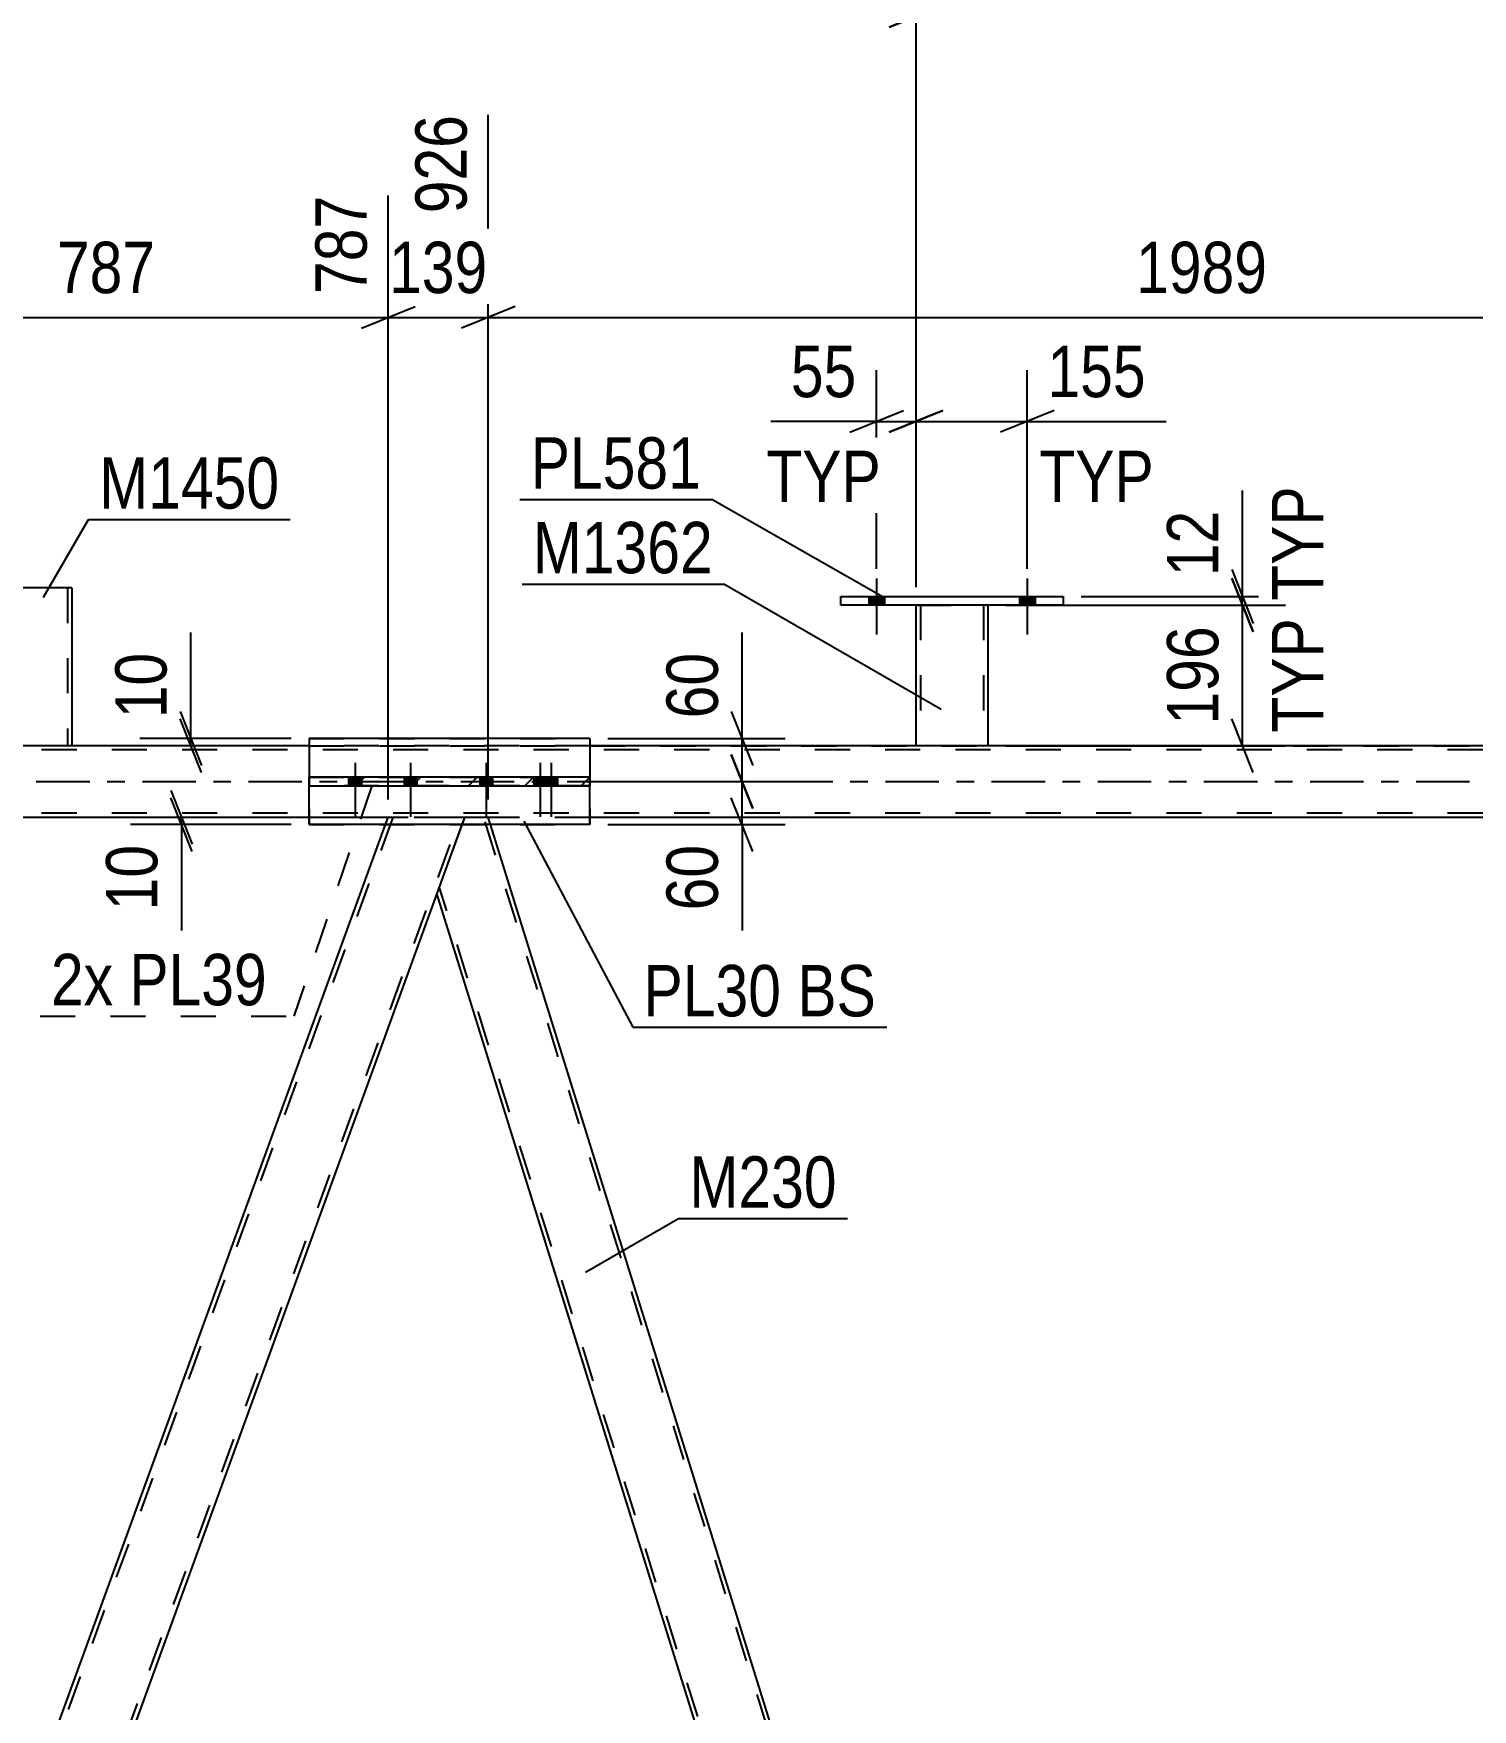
# Model space of a CAD drawing. Header units: millimetres. Extents: x 0 to 841, y 0 to 594.
# Drawn here: x 98.4 to 178.6, y 393.5 to 487 of the extents above; entities that cross this region are included whole.
import ezdxf

# ---------------------------------------------------------------- set-up
doc = ezdxf.new("R2010")
doc.units = ezdxf.units.MM
doc.linetypes.add('DXK_LINE_DOT2', pattern=[3.9198, 1.9599, -1.9599])
doc.linetypes.add('DXK_LINE_DOT3', pattern=[5.9187, 2.979, -0.9799, 0.9799, -0.9799])
doc.styles.add('Arial Narrow', font='ARIALN.TTF', dxfattribs={"height": 0.2})

# ---------------------------------------------------------------- blocks, each defined once
blk = doc.blocks.new('Part-404166562-4736 - 4656')
at = {"color": 7, "linetype": 'DXK_LINE_DOT2'}
for p, q in [((727.983, 447.032), (86.722, 447.032)), ((100.536, 447.272), (96.536, 447.272)), ((113.773, 447.272), (727.983, 447.272)), ((129.429, 447.272), (113.773, 447.272)), ((151.617, 447.272), (147.617, 447.272)), ((727.983, 443.512), (86.722, 443.512)), ((129.429, 443.272), (113.773, 443.272))]:
    blk.add_line(p, q, dxfattribs=at)
at = {"color": 2, "linetype": 'Continuous'}
for p, q in [((113.773, 447.272), (100.536, 447.272)), ((147.617, 447.272), (129.429, 447.272)), ((198.697, 447.272), (151.617, 447.272)), ((113.773, 443.272), (86.722, 443.272)), ((200.153, 443.272), (129.429, 443.272))]:
    blk.add_line(p, q, dxfattribs=at)
at = {"color": 7, "linetype": 'DXK_LINE_DOT3'}
blk.add_line((86.722, 445.272), (727.983, 445.272), dxfattribs=at)
blk = doc.blocks.new('Bolt-404166562-4766 - 4656')
at = {"color": 1, "linetype": 'DXK_LINE_DOT2'}
for p, q in [((123.647, 446.312), (123.647, 443.312)), ((126.663, 446.312), (126.663, 443.312)), ((127.264, 446.312), (127.264, 443.312)), ((123.287, 445.512), (123.287, 445.032)), ((124.007, 445.512), (124.007, 445.032)), ((126.303, 445.512), (126.303, 445.032)), ((126.904, 445.512), (126.904, 445.032)), ((127.023, 445.512), (127.023, 445.032)), ((127.624, 445.512), (127.624, 445.032))]:
    blk.add_line(p, q, dxfattribs=at)
blk = doc.blocks.new('Bolt-404166562-4770 - 4656')
at = {"linetype": 'Continuous'}
for points in [[(124.007, 445.512), (123.287, 445.512), (123.287, 445.032), (124.007, 445.032)], [(127.023, 445.512), (126.303, 445.512), (126.303, 445.032), (127.023, 445.032)], [(127.624, 445.512), (126.904, 445.512), (126.904, 445.032), (127.624, 445.032)]]:
    blk.add_hatch(color=1, dxfattribs=at).paths.add_polyline_path(points)
at = {"color": 1, "linetype": 'Continuous'}
for p, q in [((123.647, 446.312), (123.647, 443.312)), ((126.663, 446.312), (126.663, 443.312)), ((127.264, 446.312), (127.264, 443.312)), ((123.287, 445.512), (123.287, 445.032)), ((124.007, 445.512), (124.007, 445.032)), ((126.303, 445.512), (126.303, 445.032)), ((126.904, 445.512), (126.904, 445.032)), ((127.023, 445.512), (127.023, 445.032)), ((127.624, 445.512), (127.624, 445.032))]:
    blk.add_line(p, q, dxfattribs=at)
blk = doc.blocks.new('Bolt-404166562-4771 - 4656')
at = {"linetype": 'Continuous'}
for points in [[(116.695, 445.512), (115.975, 445.512), (115.975, 445.032), (116.695, 445.032)], [(119.788, 445.512), (119.068, 445.512), (119.068, 445.032), (119.788, 445.032)]]:
    blk.add_hatch(color=1, dxfattribs=at).paths.add_polyline_path(points)
at = {"color": 1, "linetype": 'Continuous'}
for p, q in [((116.335, 446.312), (116.335, 443.312)), ((119.428, 446.312), (119.428, 443.312)), ((115.975, 445.512), (115.975, 445.032)), ((116.695, 445.512), (116.695, 445.032)), ((119.068, 445.512), (119.068, 445.032)), ((119.788, 445.512), (119.788, 445.032))]:
    blk.add_line(p, q, dxfattribs=at)
blk = doc.blocks.new('Bolt-404166562-4775 - 4656')
at = {"color": 1, "linetype": 'DXK_LINE_DOT2'}
for p, q in [((116.335, 446.312), (116.335, 443.312)), ((119.428, 446.312), (119.428, 443.312)), ((115.975, 445.512), (115.975, 445.032)), ((116.695, 445.512), (116.695, 445.032)), ((119.068, 445.512), (119.068, 445.032)), ((119.788, 445.512), (119.788, 445.032))]:
    blk.add_line(p, q, dxfattribs=at)
blk = doc.blocks.new('Part-404166562-4904 - 4656')
at = {"color": 2, "linetype": 'Continuous'}
for p, q in [((122.298, 442.872), (120.897, 439.022)), ((160.042, 326.876), (123.886, 442.872)), ((155.852, 326.876), (120.897, 439.022))]:
    blk.add_line(p, q, dxfattribs=at)
at = {"color": 7, "linetype": 'DXK_LINE_DOT2'}
for p, q in [((122.444, 443.272), (122.298, 442.872)), ((123.762, 443.272), (122.444, 443.272)), ((160.328, 325.151), (123.51, 443.272)), ((123.886, 442.872), (123.762, 443.272)), ((157.607, 322.052), (121.032, 439.394))]:
    blk.add_line(p, q, dxfattribs=at)
blk = doc.blocks.new('Part-404166562-4804 - 4656')
at = {"linetype": 'Continuous'}
h = blk.add_hatch(dxfattribs=at)
h.set_pattern_fill('', scale=0.7, style=0, pattern_type=0)
h.set_pattern_definition([(45, (129.4287, 445.512), (-1.57154, 1.57154), [])])
h.paths.add_polyline_path([(129.429, 445.032), (129.429, 445.512), (113.773, 445.512), (113.773, 445.032)])
at = {"color": 7, "linetype": 'DXK_LINE_DOT2'}
for p, q in [((113.773, 445.032), (113.773, 445.512)), ((113.773, 445.512), (129.429, 445.512)), ((129.429, 445.032), (113.773, 445.032)), ((129.429, 445.512), (129.429, 445.032))]:
    blk.add_line(p, q, dxfattribs=at)
at = {"color": 2, "linetype": 'Continuous'}
for p, q in [((113.773, 445.032), (113.773, 445.512)), ((129.429, 445.512), (113.773, 445.512)), ((113.773, 445.032), (129.429, 445.032)), ((129.429, 445.032), (129.429, 445.512))]:
    blk.add_line(p, q, dxfattribs=at)
blk = doc.blocks.new('Part-404166562-4805 - 4656')
at = {"color": 7, "linetype": 'DXK_LINE_DOT2'}
for p, q in [((113.773, 445.512), (113.773, 445.032)), ((129.429, 445.512), (113.773, 445.512)), ((113.773, 445.032), (129.429, 445.032)), ((129.429, 445.032), (129.429, 445.512))]:
    blk.add_line(p, q, dxfattribs=at)
blk = doc.blocks.new('Part-404166562-4832 - 4656')
at = {"color": 2, "linetype": 'Continuous'}
for p, q in [((129.429, 447.672), (113.773, 447.672)), ((113.773, 447.672), (113.773, 445.512)), ((129.429, 447.672), (129.429, 445.512)), ((113.773, 442.872), (113.773, 445.032)), ((129.429, 442.872), (129.429, 445.032)), ((129.429, 442.872), (113.773, 442.872))]:
    blk.add_line(p, q, dxfattribs=at)
at = {"color": 7, "linetype": 'DXK_LINE_DOT2'}
for p, q in [((113.773, 445.512), (113.773, 445.032)), ((129.429, 445.512), (129.429, 445.032))]:
    blk.add_line(p, q, dxfattribs=at)
blk = doc.blocks.new('Part-404166562-4833 - 4656')
at = {"color": 7, "linetype": 'DXK_LINE_DOT2'}
for p, q in [((113.773, 447.672), (113.773, 442.872)), ((113.773, 447.672), (129.429, 447.672)), ((129.429, 447.672), (129.429, 442.872)), ((113.773, 442.872), (129.429, 442.872))]:
    blk.add_line(p, q, dxfattribs=at)
blk = doc.blocks.new('Part-404166562-4899 - 4656')
at = {"color": 2, "linetype": 'Continuous'}
for p, q in [((74.067, 322.052), (118.041, 442.872)), ((120.897, 439.022), (78.323, 322.052))]:
    blk.add_line(p, q, dxfattribs=at)
at = {"color": 7, "linetype": 'DXK_LINE_DOT2'}
for p, q in [((118.442, 443.272), (74.322, 322.052)), ((78.068, 322.052), (122.188, 443.272)), ((118.041, 442.872), (118.187, 443.272)), ((122.444, 443.272), (118.187, 443.272)), ((122.444, 443.272), (120.897, 439.022))]:
    blk.add_line(p, q, dxfattribs=at)
blk = doc.blocks.new('Bolt-404166562-35498 - 4656')
at = {"linetype": 'Continuous'}
for points in [[(144.977, 455.11), (145.857, 455.11), (145.857, 455.59), (144.977, 455.59)], [(153.377, 455.11), (154.257, 455.11), (154.257, 455.59), (153.377, 455.59)]]:
    blk.add_hatch(color=1, dxfattribs=at).paths.add_polyline_path(points)
at = {"color": 1, "linetype": 'Continuous'}
for p, q in [((145.417, 456.59), (145.417, 453.47)), ((153.817, 456.59), (153.817, 453.47)), ((144.977, 455.59), (144.977, 455.11)), ((145.857, 455.59), (145.857, 455.11)), ((153.377, 455.59), (153.377, 455.11)), ((154.257, 455.59), (154.257, 455.11))]:
    blk.add_line(p, q, dxfattribs=at)
blk = doc.blocks.new('Part-404166562-35471 - 4656')
at = {"color": 7, "linetype": 'DXK_LINE_DOT2'}
for p, q in [((147.617, 455.113), (151.617, 455.113)), ((147.617, 455.11), (147.617, 455.113)), ((147.617, 455.113), (147.617, 455.11)), ((147.857, 455.113), (147.857, 447.272)), ((151.377, 455.113), (151.377, 447.272)), ((151.617, 455.113), (151.617, 455.11)), ((151.617, 455.11), (151.617, 455.113)), ((151.358, 447.272), (151.377, 447.272))]:
    blk.add_line(p, q, dxfattribs=at)
at = {"color": 2, "linetype": 'Continuous'}
for p, q in [((147.617, 447.272), (147.617, 455.11)), ((151.617, 455.11), (151.617, 447.272)), ((151.58, 447.272), (147.617, 447.272)), ((151.617, 447.272), (151.58, 447.272))]:
    blk.add_line(p, q, dxfattribs=at)
blk = doc.blocks.new('Part-404166562-35472 - 4656')
at = {"color": 2, "linetype": 'Continuous'}
for p, q in [((143.417, 455.11), (143.417, 455.59)), ((143.417, 455.59), (155.817, 455.59)), ((155.817, 455.11), (143.417, 455.11)), ((155.817, 455.59), (155.817, 455.11))]:
    blk.add_line(p, q, dxfattribs=at)
blk = doc.blocks.new('Part-404166562-35473 - 4656')
at = {"color": 2, "linetype": 'Continuous'}
for p, q in [((100.536, 456.07), (96.536, 456.07)), ((96.536, 447.272), (96.536, 456.07)), ((100.536, 456.07), (100.536, 447.272)), ((100.5, 447.272), (96.536, 447.272)), ((100.536, 447.272), (100.5, 447.272))]:
    blk.add_line(p, q, dxfattribs=at)
at = {"color": 7, "linetype": 'DXK_LINE_DOT2'}
for p, q in [((96.776, 456.07), (96.776, 447.272)), ((100.226, 456.07), (100.24, 456.07)), ((100.24, 456.07), (100.278, 456.07)), ((100.278, 456.07), (100.296, 456.07)), ((100.296, 456.07), (100.296, 447.272)), ((100.278, 447.272), (100.296, 447.272))]:
    blk.add_line(p, q, dxfattribs=at)
blk = doc.blocks.new('Bolt-404166562-35499 - 4656')
at = {"linetype": 'Continuous'}
for points in [[(144.977, 455.11), (145.857, 455.11), (145.857, 455.59), (144.977, 455.59)], [(153.377, 455.11), (154.257, 455.11), (154.257, 455.59), (153.377, 455.59)]]:
    blk.add_hatch(color=1, dxfattribs=at).paths.add_polyline_path(points)
at = {"color": 1, "linetype": 'Continuous'}
for p, q in [((145.417, 456.59), (145.417, 453.47)), ((153.817, 456.59), (153.817, 453.47)), ((144.977, 455.59), (144.977, 455.11)), ((145.857, 455.59), (145.857, 455.11)), ((153.377, 455.59), (153.377, 455.11)), ((154.257, 455.59), (154.257, 455.11))]:
    blk.add_line(p, q, dxfattribs=at)
blk = doc.blocks.new('StraightDimension-404166562-4972 - 4656')
at = {"color": 7, "linetype": 'Continuous'}
for p, q in [((137.914, 447.672), (137.914, 453.578)), ((137.914, 447.672), (137.914, 453.578)), ((137.314, 449.172), (138.514, 446.172)), ((130.429, 447.672), (140.314, 447.672)), ((137.914, 445.272), (137.914, 447.672)), ((138.514, 443.772), (137.314, 446.772)), ((130.429, 445.272), (140.314, 445.272))]:
    blk.add_line(p, q, dxfattribs=at)
at = {"color": 0}
blk.add_wipeout([(137.164, 453.053), (132.964, 453.053), (132.964, 448.197), (137.164, 448.197)], dxfattribs=at)
at = {"color": 3, "style": 'Arial Narrow'}
blk.add_text('60', height=2.8633, rotation=90.00021, dxfattribs=at).set_placement((136.564, 448.797))
blk = doc.blocks.new('StraightDimension-404166562-52081 - 4656')
at = {"color": 7, "linetype": 'Continuous'}
for p, q in [((145.417, 457.135), (145.417, 468.2)), ((147.617, 456.113), (147.617, 468.2)), ((145.417, 465.35), (139.51, 465.35)), ((145.417, 465.35), (139.51, 465.35)), ((143.917, 464.75), (146.917, 465.95)), ((145.417, 465.35), (147.617, 465.35)), ((149.117, 465.95), (146.117, 464.75))]:
    blk.add_line(p, q, dxfattribs=at)
at = {"color": 0}
blk.add_wipeout([(144.892, 466.1), (144.892, 470.3), (140.035, 470.3), (140.035, 466.1)], dxfattribs=at)
at = {"color": 0, "linetype": 'Continuous'}
blk.add_wipeout([(146.258, 460.25), (146.258, 464.45), (138.669, 464.45), (138.669, 460.25)], dxfattribs=at)
at = {"color": 3, "style": 'Arial Narrow'}
blk.add_text('55', height=2.8633, dxfattribs=at).set_placement((140.635, 466.7))
at = {"color": 3, "linetype": 'Continuous', "style": 'Arial Narrow'}
blk.add_text('TYP', height=2.8633, dxfattribs=at).set_placement((139.269, 460.85))
blk = doc.blocks.new('StraightDimension-404166562-51581 - 4656')
at = {"color": 7, "linetype": 'Continuous'}
for p, q in [((123.762, 444.272), (123.762, 482.435)), ((203.321, 444.272), (203.321, 479.763)), ((125.262, 471.75), (122.262, 470.55)), ((123.762, 471.15), (203.321, 471.15)), ((201.821, 470.55), (204.821, 471.75))]:
    blk.add_line(p, q, dxfattribs=at)
at = {"color": 0}
blk.add_wipeout([(167.798, 471.9), (167.798, 476.1), (159.285, 476.1), (159.285, 471.9)], dxfattribs=at)
at = {"color": 3, "style": 'Arial Narrow'}
blk.add_text('1989', height=2.8633, dxfattribs=at).set_placement((159.885, 472.5))
at = {"color": 0, "linetype": 'Continuous'}
blk.add_wipeout([(202.721, 480.363), (198.521, 480.363), (198.521, 471.85), (202.721, 471.85)], dxfattribs=at)
at = {"color": 3, "linetype": 'Continuous', "style": 'Arial Narrow'}
blk.add_text('2915', height=2.8633, rotation=90.00021, dxfattribs=at).set_placement((202.121, 472.45))
blk = doc.blocks.new('StraightDimension-404166562-52232 - 4656')
at = {"color": 7, "linetype": 'Continuous'}
for p, q in [((165.817, 455.59), (165.817, 461.497)), ((165.817, 455.59), (165.817, 461.497)), ((165.217, 457.09), (166.417, 454.09)), ((166.417, 453.613), (165.217, 456.613)), ((152.617, 455.113), (168.217, 455.113)), ((156.817, 455.59), (168.217, 455.59)), ((165.817, 455.113), (165.817, 455.59))]:
    blk.add_line(p, q, dxfattribs=at)
at = {"color": 0, "linetype": 'Continuous'}
blk.add_wipeout([(170.917, 462.338), (166.717, 462.338), (166.717, 454.749), (170.917, 454.749)], dxfattribs=at)
at = {"color": 0}
blk.add_wipeout([(165.067, 460.972), (160.867, 460.972), (160.867, 456.115), (165.067, 456.115)], dxfattribs=at)
at = {"color": 3, "linetype": 'Continuous', "style": 'Arial Narrow'}
blk.add_text('TYP', height=2.8633, rotation=90.00021, dxfattribs=at).set_placement((170.317, 455.349))
at = {"color": 3, "style": 'Arial Narrow'}
blk.add_text('12', height=2.8633, rotation=90.00021, dxfattribs=at).set_placement((164.467, 456.715))
blk = doc.blocks.new('StraightDimension-404166562-52080 - 4656')
at = {"color": 7, "linetype": 'Continuous'}
for p, q in [((147.617, 456.113), (147.617, 468.2)), ((153.817, 457.135), (153.817, 468.2)), ((146.117, 464.75), (149.117, 465.95)), ((147.617, 465.35), (153.817, 465.35)), ((155.317, 465.95), (152.317, 464.75)), ((153.817, 465.35), (161.551, 465.35)), ((153.817, 465.35), (161.551, 465.35))]:
    blk.add_line(p, q, dxfattribs=at)
at = {"color": 0}
blk.add_wipeout([(161.026, 466.1), (161.026, 470.3), (154.342, 470.3), (154.342, 466.1)], dxfattribs=at)
at = {"color": 0, "linetype": 'Continuous'}
blk.add_wipeout([(161.479, 460.25), (161.479, 464.45), (153.889, 464.45), (153.889, 460.25)], dxfattribs=at)
at = {"color": 3, "style": 'Arial Narrow'}
blk.add_text('155', height=2.8633, dxfattribs=at).set_placement((154.942, 466.7))
at = {"color": 3, "linetype": 'Continuous', "style": 'Arial Narrow'}
blk.add_text('TYP', height=2.8633, dxfattribs=at).set_placement((154.489, 460.85))
blk = doc.blocks.new('StraightDimension-404166562-4986 - 4656')
at = {"color": 7, "linetype": 'Continuous'}
for p, q in [((137.314, 446.772), (138.514, 443.772)), ((130.429, 445.272), (140.314, 445.272)), ((137.914, 442.872), (137.914, 445.272)), ((138.514, 441.372), (137.314, 444.372)), ((130.429, 442.872), (140.314, 442.872)), ((137.914, 442.872), (137.914, 436.966)), ((137.914, 442.872), (137.914, 436.966))]:
    blk.add_line(p, q, dxfattribs=at)
at = {"color": 0}
blk.add_wipeout([(137.164, 442.347), (132.964, 442.347), (132.964, 437.491), (137.164, 437.491)], dxfattribs=at)
at = {"color": 3, "style": 'Arial Narrow'}
blk.add_text('60', height=2.8633, rotation=90.00021, dxfattribs=at).set_placement((136.564, 438.091))
blk = doc.blocks.new('StraightDimension-404166562-5076 - 4656')
at = {"color": 7, "linetype": 'Continuous'}
for p, q in [((107.177, 447.672), (107.177, 453.578)), ((107.177, 447.672), (107.177, 453.578)), ((106.577, 449.172), (107.777, 446.172)), ((107.777, 445.772), (106.577, 448.772)), ((112.773, 447.672), (104.327, 447.672)), ((107.177, 447.272), (107.177, 447.672)), ((112.773, 447.272), (104.327, 447.272))]:
    blk.add_line(p, q, dxfattribs=at)
at = {"color": 0}
blk.add_wipeout([(106.427, 453.053), (102.227, 453.053), (102.227, 448.197), (106.427, 448.197)], dxfattribs=at)
at = {"color": 3, "style": 'Arial Narrow'}
blk.add_text('10', height=2.8633, rotation=90.00021, dxfattribs=at).set_placement((105.827, 448.797))
blk = doc.blocks.new('StraightDimension-404166562-5097 - 4656')
at = {"color": 7, "linetype": 'Continuous'}
for p, q in [((106.062, 444.772), (107.262, 441.772)), ((107.262, 441.372), (106.062, 444.372)), ((119.29, 443.272), (103.812, 443.272)), ((112.773, 442.872), (103.812, 442.872)), ((106.662, 442.872), (106.662, 443.272)), ((106.662, 442.872), (106.662, 436.966)), ((106.662, 442.872), (106.662, 436.966))]:
    blk.add_line(p, q, dxfattribs=at)
at = {"color": 0}
blk.add_wipeout([(105.912, 442.347), (101.712, 442.347), (101.712, 437.491), (105.912, 437.491)], dxfattribs=at)
at = {"color": 3, "style": 'Arial Narrow'}
blk.add_text('10', height=2.8633, rotation=90.00021, dxfattribs=at).set_placement((105.312, 438.091))
blk = doc.blocks.new('StraightDimension-404166562-51582 - 4656')
at = {"color": 7, "linetype": 'Continuous'}
for p, q in [((123.762, 444.272), (123.762, 482.435)), ((118.187, 444.272), (118.187, 477.935)), ((116.687, 470.55), (119.687, 471.75)), ((118.187, 471.15), (123.762, 471.15)), ((125.262, 471.75), (122.262, 470.55))]:
    blk.add_line(p, q, dxfattribs=at)
at = {"color": 0}
blk.add_wipeout([(124.316, 471.9), (124.316, 476.1), (117.632, 476.1), (117.632, 471.9)], dxfattribs=at)
at = {"color": 3, "style": 'Arial Narrow'}
blk.add_text('139', height=2.8633, dxfattribs=at).set_placement((118.232, 472.5))
at = {"color": 0, "linetype": 'Continuous'}
blk.add_wipeout([(123.162, 483.035), (118.962, 483.035), (118.962, 476.35), (123.162, 476.35)], dxfattribs=at)
at = {"color": 3, "linetype": 'Continuous', "style": 'Arial Narrow'}
blk.add_text('926', height=2.8633, rotation=90.00021, dxfattribs=at).set_placement((122.562, 476.95))
blk = doc.blocks.new('StraightDimension-404166562-51583 - 4656')
at = {"color": 7, "linetype": 'Continuous'}
for p, q in [((118.187, 444.272), (118.187, 477.935)), ((86.722, 448.272), (86.722, 474.279)), ((88.222, 471.75), (85.222, 470.55)), ((86.722, 471.15), (118.187, 471.15)), ((116.687, 470.55), (119.687, 471.75))]:
    blk.add_line(p, q, dxfattribs=at)
at = {"color": 0}
blk.add_wipeout([(105.797, 471.9), (105.797, 476.1), (99.112, 476.1), (99.112, 471.9)], dxfattribs=at)
at = {"color": 3, "style": 'Arial Narrow'}
blk.add_text('787', height=2.8633, dxfattribs=at).set_placement((99.712, 472.5))
at = {"color": 0, "linetype": 'Continuous'}
for points in [[(117.587, 478.535), (113.387, 478.535), (113.387, 471.85), (117.587, 471.85)], [(86.122, 474.879), (81.922, 474.879), (81.922, 471.85), (86.122, 471.85)]]:
    blk.add_wipeout(points, dxfattribs=at)
at = {"color": 3, "linetype": 'Continuous', "style": 'Arial Narrow'}
for s, height, p in [('787', 2.8633, (116.987, 472.45)), ('0', 2.863, (85.522, 472.45))]:
    blk.add_text(s, height=height, rotation=90.00021, dxfattribs=at).set_placement(p)
blk = doc.blocks.new('StraightDimension-404166562-52233 - 4656')
at = {"color": 7, "linetype": 'Continuous'}
for p, q in [((165.217, 456.613), (166.417, 453.613)), ((152.617, 455.113), (168.217, 455.113)), ((165.817, 447.272), (165.817, 455.113)), ((166.417, 445.772), (165.217, 448.772)), ((152.617, 447.272), (168.217, 447.272))]:
    blk.add_line(p, q, dxfattribs=at)
at = {"color": 0}
blk.add_wipeout([(165.067, 454.535), (160.867, 454.535), (160.867, 447.851), (165.067, 447.851)], dxfattribs=at)
at = {"color": 0, "linetype": 'Continuous'}
blk.add_wipeout([(170.917, 454.988), (166.717, 454.988), (166.717, 447.398), (170.917, 447.398)], dxfattribs=at)
at = {"color": 3, "linetype": 'Continuous', "style": 'Arial Narrow'}
blk.add_text('TYP', height=2.8633, rotation=90.00021, dxfattribs=at).set_placement((170.317, 447.998))
at = {"color": 3, "style": 'Arial Narrow'}
blk.add_text('196', height=2.8633, rotation=90.00021, dxfattribs=at).set_placement((164.467, 448.451))
blk = doc.blocks.new('StraightDimension-404166562-52690 - 4656')
at = {"color": 7, "linetype": 'Continuous'}
for p, q in [((147.617, 456.113), (147.617, 496.532)), ((198.697, 456.043), (198.697, 496.532)), ((149.117, 488.52), (146.117, 487.32)), ((147.617, 487.92), (198.697, 487.92)), ((197.197, 487.32), (200.197, 488.52))]:
    blk.add_line(p, q, dxfattribs=at)
at = {"color": 0}
blk.add_wipeout([(177.413, 488.67), (177.413, 492.87), (168.901, 492.87), (168.901, 488.67)], dxfattribs=at)
at = {"color": 3, "style": 'Arial Narrow'}
blk.add_text('1277', height=2.8633, dxfattribs=at).set_placement((169.501, 489.27))
at = {"color": 0, "linetype": 'Continuous'}
blk.add_wipeout([(198.097, 497.132), (193.897, 497.132), (193.897, 488.62), (198.097, 488.62)], dxfattribs=at)
at = {"color": 3, "linetype": 'Continuous', "style": 'Arial Narrow'}
blk.add_text('2799', height=2.8633, rotation=90.00021, dxfattribs=at).set_placement((197.497, 489.22))
blk = doc.blocks.new('StraightDimension-404166562-52691 - 4656')
at = {"color": 7, "linetype": 'Continuous'}
for p, q in [((96.536, 455.236), (96.536, 499.204)), ((147.617, 456.113), (147.617, 496.532)), ((98.036, 488.52), (95.036, 487.32)), ((96.536, 487.92), (147.617, 487.92)), ((146.117, 487.32), (149.117, 488.52))]:
    blk.add_line(p, q, dxfattribs=at)
at = {"color": 0}
blk.add_wipeout([(126.333, 488.67), (126.333, 492.87), (117.82, 492.87), (117.82, 488.67)], dxfattribs=at)
at = {"color": 3, "style": 'Arial Narrow'}
blk.add_text('1277', height=2.8633, dxfattribs=at).set_placement((118.42, 489.27))
at = {"color": 0, "linetype": 'Continuous'}
blk.add_wipeout([(147.017, 497.132), (142.817, 497.132), (142.817, 488.62), (147.017, 488.62)], dxfattribs=at)
at = {"color": 3, "linetype": 'Continuous', "style": 'Arial Narrow'}
blk.add_text('1522', height=2.8633, rotation=90.00021, dxfattribs=at).set_placement((146.417, 489.22))
blk = doc.blocks.new('MarkSet-404166562-52106 - 4656')
at = {"color": 30, "linetype": 'DXK_LINE_DOT2'}
for p in [(117.268, 445.032), (98.779, 432.201)]:
    blk.add_line(p, (112.926, 432.201), dxfattribs=at)
at = {"color": 0}
for points in [[(102.85, 432.801), (102.85, 435.801), (99.379, 435.801), (99.379, 432.801)], [(111.426, 432.801), (111.426, 435.801), (103.75, 435.801), (103.75, 432.801)]]:
    blk.add_wipeout(points, dxfattribs=at)
for points in [[(102.85, 432.801), (102.85, 435.801), (99.379, 435.801), (99.379, 432.801)], [(111.426, 432.801), (111.426, 435.801), (103.75, 435.801), (103.75, 432.801)]]:
    blk.add_wipeout(points, dxfattribs=at)
at = {"color": 3, "style": 'Arial Narrow'}
for s, p in [('2x', (99.379, 432.801)), ('PL39', (103.75, 432.801))]:
    blk.add_text(s, height=2.8633, dxfattribs=at).set_placement(p)
blk = doc.blocks.new('MarkSet-404166562-52139 - 4656')
at = {"color": 30, "linetype": 'Continuous'}
for p, q in [((125.753, 443.072), (131.82, 431.583)), ((131.82, 431.583), (145.979, 431.583))]:
    blk.add_line(p, q, dxfattribs=at)
at = {"color": 0}
for points in [[(140.096, 432.183), (140.096, 435.183), (132.42, 435.183), (132.42, 432.183)], [(145.379, 432.183), (145.379, 435.183), (140.996, 435.183), (140.996, 432.183)]]:
    blk.add_wipeout(points, dxfattribs=at)
for points in [[(140.096, 432.183), (140.096, 435.183), (132.42, 435.183), (132.42, 432.183)], [(145.379, 432.183), (145.379, 435.183), (140.996, 435.183), (140.996, 432.183)]]:
    blk.add_wipeout(points, dxfattribs=at)
at = {"color": 3, "style": 'Arial Narrow'}
for s, p in [('PL30', (132.42, 432.183)), ('BS', (140.996, 432.183))]:
    blk.add_text(s, height=2.8633, dxfattribs=at).set_placement(p)
blk = doc.blocks.new('Mark-404166562-52250 - 4656')
at = {"color": 30, "linetype": 'Continuous'}
for p in [(125.646, 456.284), (149.022, 449.284)]:
    blk.add_line(p, (136.898, 456.284), dxfattribs=at)
at = {"color": 0}
blk.add_wipeout([(136.298, 456.884), (136.298, 459.884), (126.246, 459.884), (126.246, 456.884)], dxfattribs=at)
blk.add_wipeout([(136.298, 456.884), (136.298, 459.884), (126.246, 459.884), (126.246, 456.884)], dxfattribs=at)
at = {"color": 3, "style": 'Arial Narrow'}
blk.add_text('M1362', height=2.8633, dxfattribs=at).set_placement((126.246, 456.884))
blk = doc.blocks.new('Mark-404166562-52253 - 4656')
at = {"color": 30, "linetype": 'Continuous'}
for p in [(125.53, 461.002), (145.908, 455.483)]:
    blk.add_line(p, (136.233, 461.002), dxfattribs=at)
at = {"color": 0}
blk.add_wipeout([(135.633, 461.602), (135.633, 464.602), (126.13, 464.602), (126.13, 461.602)], dxfattribs=at)
blk.add_wipeout([(135.633, 461.602), (135.633, 464.602), (126.13, 464.602), (126.13, 461.602)], dxfattribs=at)
at = {"color": 3, "style": 'Arial Narrow'}
blk.add_text('PL581', height=2.8633, dxfattribs=at).set_placement((126.13, 461.602))
blk = doc.blocks.new('Mark-404166562-52829 - 4656')
at = {"color": 30, "linetype": 'Continuous'}
for p, q in [((98.972, 455.558), (101.472, 459.888)), ((101.472, 459.888), (112.723, 459.888))]:
    blk.add_line(p, q, dxfattribs=at)
at = {"color": 0}
blk.add_wipeout([(112.123, 460.488), (112.123, 463.488), (102.072, 463.488), (102.072, 460.488)], dxfattribs=at)
blk.add_wipeout([(112.123, 460.488), (112.123, 463.488), (102.072, 463.488), (102.072, 460.488)], dxfattribs=at)
at = {"color": 3, "style": 'Arial Narrow'}
blk.add_text('M1450', height=2.8633, dxfattribs=at).set_placement((102.072, 460.488))
blk = doc.blocks.new('Mark-404166562-53080 - 4656')
at = {"color": 30, "linetype": 'Continuous'}
for p, q in [((129.181, 417.915), (134.377, 420.915)), ((134.377, 420.915), (143.801, 420.915))]:
    blk.add_line(p, q, dxfattribs=at)
at = {"color": 0}
blk.add_wipeout([(143.201, 421.515), (143.201, 424.515), (134.977, 424.515), (134.977, 421.515)], dxfattribs=at)
blk.add_wipeout([(143.201, 421.515), (143.201, 424.515), (134.977, 424.515), (134.977, 421.515)], dxfattribs=at)
at = {"color": 3, "style": 'Arial Narrow'}
blk.add_text('M230', height=2.8633, dxfattribs=at).set_placement((134.977, 421.515))

msp = doc.modelspace()

# ---------------------------------------------------------------- block references
for name in ['Part-404166562-35473 - 4656', 'Bolt-404166562-35498 - 4656', 'Bolt-404166562-35499 - 4656', 'Part-404166562-35472 - 4656', 'Part-404166562-35471 - 4656', 'Part-404166562-4832 - 4656', 'Part-404166562-4833 - 4656', 'Part-404166562-4736 - 4656', 'Bolt-404166562-4771 - 4656', 'Bolt-404166562-4775 - 4656', 'Bolt-404166562-4766 - 4656', 'Bolt-404166562-4770 - 4656', 'Part-404166562-4804 - 4656', 'Part-404166562-4805 - 4656', 'Part-404166562-4899 - 4656', 'Part-404166562-4904 - 4656']:
    msp.add_blockref(name, (0, 0))

# ---------------------------------------------------------------- next in the draw order: block references
for name in ['StraightDimension-404166562-52081 - 4656', 'StraightDimension-404166562-5076 - 4656', 'StraightDimension-404166562-4972 - 4656', 'StraightDimension-404166562-5097 - 4656', 'Mark-404166562-53080 - 4656']:
    msp.add_blockref(name, (0, 0))

# ---------------------------------------------------------------- next in the draw order: block references
msp.add_blockref('StraightDimension-404166562-51581 - 4656', (0, 0))

# ---------------------------------------------------------------- next in the draw order: block references
for name in ['StraightDimension-404166562-51582 - 4656', 'StraightDimension-404166562-52232 - 4656', 'StraightDimension-404166562-4986 - 4656']:
    msp.add_blockref(name, (0, 0))

# ---------------------------------------------------------------- next in the draw order: block references
for name in ['StraightDimension-404166562-51583 - 4656', 'StraightDimension-404166562-52080 - 4656', 'MarkSet-404166562-52139 - 4656']:
    msp.add_blockref(name, (0, 0))

# ---------------------------------------------------------------- next in the draw order: block references
for name in ['StraightDimension-404166562-52233 - 4656', 'MarkSet-404166562-52106 - 4656']:
    msp.add_blockref(name, (0, 0))

# ---------------------------------------------------------------- next in the draw order: block references
msp.add_blockref('StraightDimension-404166562-52690 - 4656', (0, 0))

# ---------------------------------------------------------------- next in the draw order: block references
msp.add_blockref('StraightDimension-404166562-52691 - 4656', (0, 0))

# ---------------------------------------------------------------- next in the draw order: block references
for name in ['Mark-404166562-52829 - 4656', 'Mark-404166562-52250 - 4656']:
    msp.add_blockref(name, (0, 0))

# ---------------------------------------------------------------- next in the draw order: block references
msp.add_blockref('Mark-404166562-52253 - 4656', (0, 0))

doc.saveas('drawing.dxf')
